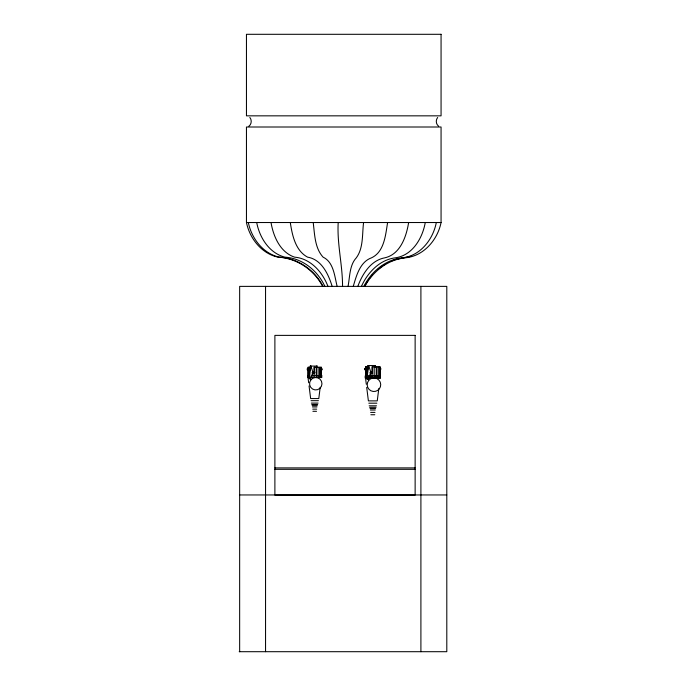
<?xml version="1.0" encoding="UTF-8"?>
<svg xmlns="http://www.w3.org/2000/svg" width="686" height="686" viewBox="0 0 686 686"><rect width="100%" height="100%" fill="white"/><g stroke="black" fill="none" stroke-linecap="round" stroke-linejoin="round"><path stroke-width="1.03" d="M375.465 367.473L375.465 365.544L374.745 365.544M363.571 222.53C362.097 234.14 363.571 247.998 356.326 257.799C349.431 265.182 349.92 276.75 348.076 286.173M387.599 222.53C385.583 234.818 384.34 251.831 371.563 257.799C360.021 261.88 356.428 275.618 353.316 286.173M320.208 387.247L318.793 398.557L310.647 398.557L309.06 385.952M378.801 388.576L377.257 400.881L368.391 400.881L366.701 387.367M310.252 366.084L310.912 366.084L312.902 372.292L310.638 378.5L309.806 378.766A2.77 0.695 -89.9 0 1 309.026 377.446A2.77 0.695 -89.9 0 1 309.154 374.102L310.252 366.084L317.146 366.084L316.478 366.084M310.466 378.766A2.77 0.695 -89.9 0 1 309.695 377.446A2.77 0.695 -89.9 0 1 309.815 374.102L310.912 366.084M367.962 365.544L368.682 365.544L370.852 372.292L368.382 379.049L367.482 379.349A3.018 0.755 -89.9 0 1 366.633 377.909A3.018 0.755 -89.9 0 1 366.77 374.264L367.962 365.544L375.465 365.544M368.202 379.349A3.018 0.755 -89.9 0 1 367.362 377.909A3.018 0.755 -89.9 0 1 367.49 374.273L368.682 365.544M408.633 222.53C406.386 236.481 400.418 254.24 384.906 257.799C370.929 260.303 362.491 273.825 357.903 286.173M425.251 222.53C422.542 238.162 412.483 255.406 395.453 257.799C379.787 259.702 367.756 272.385 361.522 286.173M436.305 222.53C433.098 239.337 420.381 255.904 402.468 257.799C385.678 259.488 371.452 271.502 363.932 286.173M322.54 286.173C313.871 269.632 296.652 258.159 277.924 257.147C261.503 253.52 249.755 238.496 246.454 222.53L246.454 127.004L441.064 127.004L441.064 222.53C437.582 239.843 423.759 256.058 405.477 257.799C388.199 259.428 373.081 271.15 364.969 286.173M307.688 369.814C307.079 371.212 307.011 367.464 307.68 368.699M369.008 375.285L367.885 378.269L368.605 378.269M364.566 286.173L367.696 281.037M437.668 117.478C435.524 120.016 435.893 124.312 438.663 126.25M369.385 278.576L372.481 274.769M248.855 126.25C251.616 124.312 251.985 120.016 249.85 117.478M377.977 269.418L382.445 265.954M383.2 265.405L384.786 264.462M392.143 260.783L395.548 259.557M411.274 256.298L396.414 259.334M246.454 222.53L441.064 222.53M315.02 372.292L312.241 372.292L312.902 372.292M371.966 372.292L370.131 372.292L370.852 372.292M312.224 373.158L314.128 373.158M370.114 373.244L372.189 373.244M308.94 375.628L307.688 375.628L307.688 377.549L309.789 377.549M366.538 375.928L365.184 375.928L365.184 378.012L367.464 378.012M367.713 378.012L380.473 378.012L380.473 375.928L369.059 375.928L369.059 378.012M311.024 400.684L318.407 400.684M311.341 403.094L318.09 403.094M368.811 403.188L376.846 403.188M311.761 404.483L317.669 404.483M312.13 405.615L317.309 405.615M369.154 405.82L376.503 405.82M312.447 406.944L316.983 406.944M369.608 407.321L376.039 407.321M370.011 408.556L375.645 408.556M312.722 409.139L316.709 409.139M370.363 410.005L375.293 410.005M312.902 411.3L316.529 411.3M370.654 412.397L374.993 412.397M370.852 414.747L374.796 414.747M274.889 467.903L415.133 467.903M274.889 469.31L415.133 469.31M239.654 494.958L446.8 494.958M239.2 651.7L446.8 651.7L446.8 286.379L239.654 286.379L239.654 651.7M309.154 374.102L309.815 374.102M366.77 374.264L367.49 374.273M310.175 377.78L310.835 377.78M322.952 286.173C314.54 269.787 297.707 258.168 279.193 257.147C262.918 253.451 251.548 238.342 248.332 222.53M324.778 286.173C317.507 270.533 302.449 258.245 284.87 257.147C269.238 253.091 259.557 237.622 256.71 222.53M327.899 286.173C322.36 271.948 310.604 258.528 294.551 257.147C280.154 252.242 273.38 236.447 271.021 222.53M332.101 286.173C328.328 274.031 321.554 259.488 307.585 257.147C295.323 250.604 292.245 235.118 290.289 222.53M337.092 286.173C334.536 276.141 333.679 262.155 323.089 257.147C314.702 247.989 314.711 234.209 313.202 222.53M366.307 384.254L365.527 378.012L365.527 366.83L367.713 366.83L367.713 369.865M308.005 377.549L308.666 382.797M342.546 286.173C342.571 264.77 336.955 244.027 338.198 222.53M420.904 286.379L420.904 651.7M380.224 378.012L380.13 366.83L371.941 366.83L371.941 373.244M379.89 366.83L379.89 378.012M379.478 375.928L379.478 378.012M379.178 366.83L379.178 378.012M378.278 375.928L378.278 378.012M378.029 366.83L378.029 378.012M376.708 375.928L376.708 378.012M376.528 366.83L376.528 378.012M374.873 375.928L374.873 378.012M374.779 366.83L374.779 378.012M372.892 366.83L372.892 378.012M370.997 373.244L370.997 378.012M370.877 371.889L370.877 373.904M370.912 375.928L370.912 378.012M369.231 375.928L369.231 378.012M366.538 366.83L366.538 378.012M366.238 375.928L366.238 378.012M365.792 366.83L365.792 378.012M321.52 375.628L321.52 377.549M321.425 377.549L321.425 367.267L313.905 367.267L313.905 373.158M321.211 367.267L321.211 377.549M320.834 375.628L320.834 377.549M320.559 367.267L320.559 377.549M319.727 375.628L319.727 377.549M319.505 367.267L319.505 377.549M318.287 375.628L318.287 377.549M318.124 367.267L318.124 377.549M316.512 367.267L316.512 377.549M314.771 367.267L314.78 377.549M313.039 373.158L313.039 377.549M311.41 375.628L311.41 377.549M310.012 370.406L310.012 367.267L308.005 367.267L307.945 377.549L307.911 375.628M308.94 367.267L308.94 377.549M308.666 375.628L308.666 377.549M308.22 367.267L308.22 377.549M265.551 286.379L265.551 651.7M321.614 369.008C321.725 372.327 322.574 367.147 321.614 369.008M364.66 368.674C364.755 372.266 365.749 366.701 364.66 368.674M380.327 368.725C380.456 372.335 381.373 366.701 380.327 368.725M441.064 34.3L246.454 34.3L246.454 115.84L441.064 115.84L441.064 34.3M415.133 335.377L274.889 335.377L274.889 495.103L415.133 495.103L415.133 335.377M321.743 375.628L311.255 375.628L311.255 377.549L321.743 377.549L321.743 375.628M368.605 380.576A6.791 6.757 85.2 0 0 373.09 391.449A6.791 6.757 85.2 0 0 380.207 382.119A6.791 6.757 85.2 0 0 368.605 380.576M310.844 379.898A6.243 6.208 85.2 0 0 314.96 389.888A6.243 6.208 85.2 0 0 321.502 381.322A6.243 6.208 85.2 0 0 310.844 379.898"/></g></svg>
